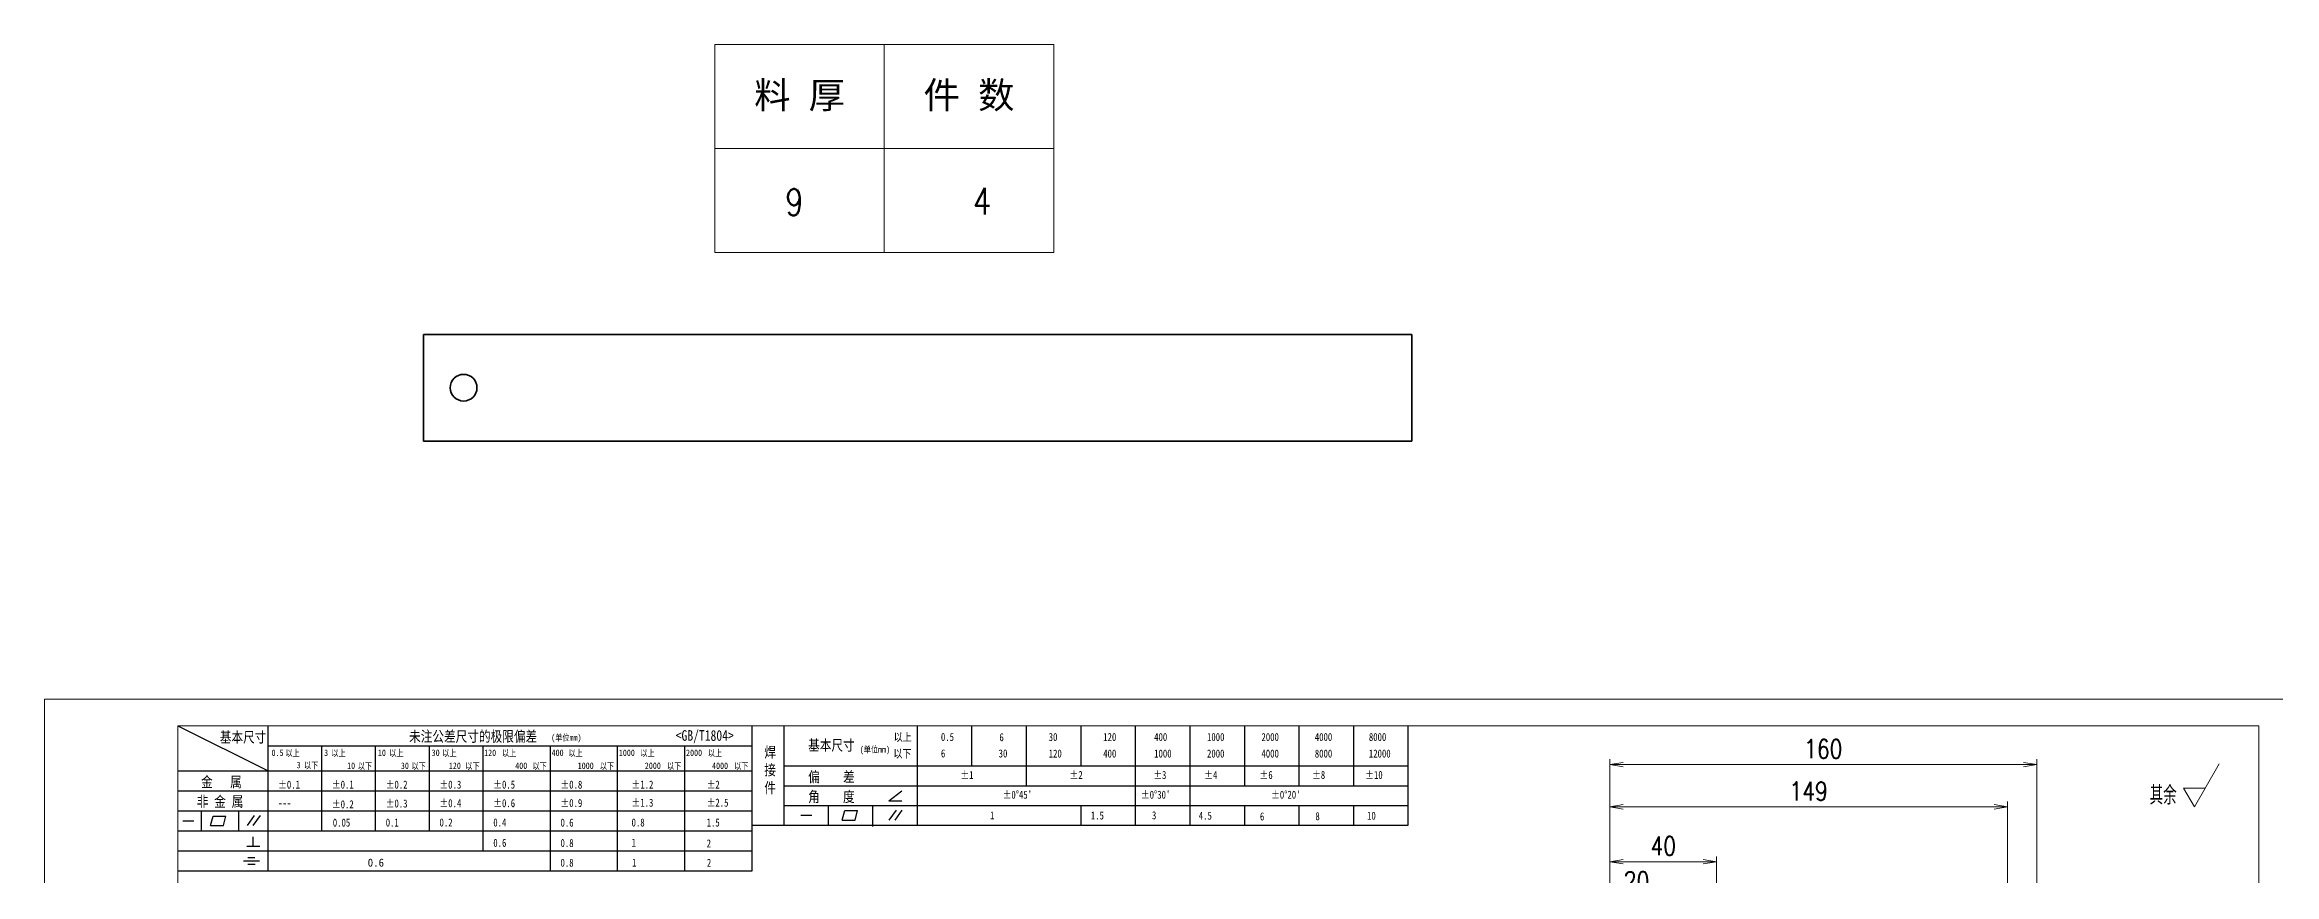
# Model space of a CAD drawing. Header units: millimetres. Extents: x 1333 to 70140, y -42879 to -5704.
# Drawn here: x 68173 to 69009, y -25645 to -25334 of the extents above; entities that cross this region are included whole.
import ezdxf
from ezdxf.enums import TextEntityAlignment as Align

# ---------------------------------------------------------------- set-up
doc = ezdxf.new("R2010")
doc.units = ezdxf.units.MM
doc.header["$LTSCALE"] = 0.5
doc.linetypes.add('DOT2', pattern=[0.125, 0, -0.125])
doc.layers.add('图\\M+19E79\\M+195B6\\M+18E9A', color=7, linetype='Continuous')
doc.layers.add('图框', color=7, linetype='Continuous', lineweight=18)
doc.layers.add('标注线', color=3, linetype='Continuous', lineweight=18)
doc.layers.add('打印', color=7, linetype='Continuous', lineweight=15, plot=False)
doc.layers.add('打印-禁用', color=7, linetype='Continuous', lineweight=15, plot=False)
doc.styles.add('DIM', font='romans.shx', dxfattribs={"width": 0.8, "bigfont": 'bigfont.shx'})
doc.styles.get("Standard").update_dxf_attribs({"font": 'simplex.shx'})
doc.styles.add('国标', font='simfang.ttf', dxfattribs={"width": 0.8})
doc.styles.add('机械长仿宋', font='gbenor.shx', dxfattribs={"height": 1, "bigfont": 'gbcbig.shx'})
doc.dimstyles.new('DEH 1-2$0', dxfattribs={"dimscale": 2, "dimtxt": 3.5, "dimasz": 2.5, "dimexe": 1, "dimexo": 0.625, "dimgap": 1.2, "dimtad": 1, "dimdsep": 46, "dimtxsty": 'DIM', "dimblk": 'OPEN', "dimcen": 0, "dimclrd": 8, "dimclre": 8, "dimclrt": 2, "dimazin": 2, "dimtfac": 0.5, "dimtmove": 0, "dimatfit": 3, "dimldrblk": 'OPEN', "dimfxl": 0, "dimtolj": 2, "dimlwd": 13, "dimlwe": 13, "dimarcsym": 0})

# ---------------------------------------------------------------- blocks, each defined once
blk = doc.blocks.new('GZDEH零件A3图框V01版')
at = {"layer": '图\\M+19E79\\M+195B6\\M+18E9A', "color": 9}
for p, q in [((2882.49, -1554.46), (2899.37, -1562.92)), ((2899.37, -1581.67), (2899.37, -1554.46)), ((2990.09, -1581.67), (2990.09, -1554.46)), ((2996.09, -1573.08), (2996.09, -1554.46)), ((3021.09, -1561.98), (3021.09, -1554.46)), ((3031.31, -1561.98), (3031.31, -1554.46)), ((3041.53, -1561.98), (3041.53, -1554.46)), ((3051.75, -1561.98), (3051.75, -1554.46)), ((3061.98, -1561.98), (3061.98, -1554.46)), ((3072.2, -1561.98), (3072.2, -1554.46)), ((3082.42, -1561.98), (3082.42, -1554.46)), ((3092.64, -1561.98), (3092.64, -1554.46)), ((3102.86, -1561.98), (3102.86, -1554.46)), ((3113.09, -1573.08), (3113.09, -1554.46)), ((2899.37, -1558.24), (2990.09, -1558.24)), ((2909.45, -1574.17), (2909.45, -1558.24)), ((2919.53, -1574.17), (2919.53, -1558.24)), ((2929.61, -1574.17), (2929.61, -1558.24)), ((2939.69, -1577.92), (2939.69, -1558.24)), ((2952.29, -1581.67), (2952.29, -1558.24)), ((2964.89, -1581.67), (2964.89, -1558.24)), ((2977.49, -1581.67), (2977.49, -1558.24)), ((2882.49, -1562.92), (2990.09, -1562.92)), ((2996.09, -1561.98), (3113.09, -1561.98)), ((3021.09, -1573.08), (3021.09, -1561.98)), ((3041.53, -1565.68), (3041.53, -1561.98)), ((3061.98, -1573.08), (3061.98, -1561.98)), ((3072.2, -1573.08), (3072.2, -1561.98)), ((3082.42, -1565.68), (3082.42, -1561.98)), ((3092.64, -1565.68), (3092.64, -1561.98)), ((3102.86, -1565.68), (3102.86, -1561.98)), ((2882.49, -1566.67), (2990.09, -1566.67)), ((2996.09, -1565.68), (3113.09, -1565.68)), ((3015.75, -1568.51), (3018.15, -1566.66)), ((2882.49, -1570.42), (2990.09, -1570.42)), ((2886.92, -1574.12), (2886.92, -1570.42)), ((2888.59, -1573.16), (2889.07, -1571.37)), ((2889.07, -1571.37), (2891.48, -1571.37)), ((2891, -1573.16), (2891.48, -1571.37)), ((2893.91, -1574.12), (2893.91, -1570.42)), ((2895.52, -1573.16), (2896.85, -1571.3)), ((2896.6, -1573.16), (2897.94, -1571.3)), ((2996.09, -1569.38), (3113.09, -1569.38)), ((2999.26, -1571.23), (3001.32, -1571.23)), ((3004.42, -1573.08), (3004.42, -1569.38)), ((3006.97, -1572.12), (3007.45, -1570.33)), ((3007.45, -1570.33), (3009.86, -1570.33)), ((3009.39, -1572.12), (3009.86, -1570.33)), ((3012.75, -1573.08), (3012.75, -1569.38)), ((3015.75, -1568.51), (3018.15, -1568.51)), ((3015.81, -1572.12), (3017.15, -1570.26)), ((3016.89, -1572.12), (3018.23, -1570.26)), ((3051.75, -1573.08), (3051.75, -1569.38)), ((3082.42, -1573.08), (3082.42, -1569.48)), ((3092.64, -1573.08), (3092.64, -1569.38)), ((3102.86, -1573.08), (3102.86, -1569.38)), ((2882.49, -1574.17), (2990.09, -1574.17)), ((2883.43, -1572.27), (2885.49, -1572.27)), ((2888.59, -1573.16), (2891, -1573.16)), ((2896.58, -1577.05), (2896.58, -1575.28)), ((2990.09, -1573.08), (3113.09, -1573.08)), ((3006.97, -1572.12), (3009.39, -1572.12)), ((3012.75, -1573.33), (3012.75, -1573.08)), ((2882.49, -1577.92), (2990.09, -1577.92)), ((2894.79, -1579.77), (2897.77, -1579.77)), ((2895.42, -1577.05), (2897.81, -1577.05)), ((2895.57, -1579.17), (2896.92, -1579.17)), ((2882.49, -1581.67), (2990.09, -1581.67)), ((2895.57, -1580.37), (2896.93, -1580.37))]:
    blk.add_line(p, q, dxfattribs=at)
at = {"layer": '图框', "linetype": 'Continuous'}
for p, q in [((2882.49, -1554.46), (2882.49, -1832.96)), ((3272.49, -1554.46), (2882.49, -1554.46)), ((3272.49, -1832.96), (3272.49, -1554.46))]:
    blk.add_line(p, q, dxfattribs=at)
at = {"layer": '打印-禁用', "linetype": 'Continuous'}
for p, q in [((2857.49, -1549.46), (2857.49, -1846.46)), ((3277.49, -1549.46), (2857.49, -1549.46))]:
    blk.add_line(p, q, dxfattribs=at)
at = {"layer": '图\\M+19E79\\M+195B6\\M+18E9A', "color": 9, "style": '国标', "width": 0.8}
for s, height, p in [('基本尺寸', 2, (2890.33, -1557.58)), ('未注公差尺寸的极限偏差', 2, (2925.81, -1557.44)), ('<GB/T1804>', 2, (2975.78, -1557.27)), ('基本尺寸', 2, (3000.6, -1559.1)), ('以下', 1.5, (3016.58, -1560.43)), ('以上', 1.5, (3016.64, -1557.33)), ('0.5', 1.5, (3025.49, -1557.3)), ('6', 1.5, (3036.45, -1557.34)), ('30', 1.5, (3045.69, -1557.31)), ('120', 1.5, (3055.91, -1557.31)), ('400', 1.5, (3065.46, -1557.31)), ('1000', 1.5, (3075.36, -1557.31)), ('2000', 1.5, (3085.57, -1557.31)), ('4000', 1.5, (3095.57, -1557.31)), ('8000', 1.5, (3105.7, -1557.31)), ('30', 1.2, (2930.04, -1560.11)), ('偏    差', 2, (3000.6, -1565.04)), ('6', 1.5, (3025.49, -1560.38)), ('±1', 1.5, (3029.16, -1564.42)), ('30', 1.5, (3036.31, -1560.39)), ('120', 1.5, (3045.69, -1560.41)), ('±2', 1.5, (3049.61, -1564.42)), ('400', 1.5, (3055.91, -1560.41)), ('±3', 1.5, (3065.3, -1564.42)), ('1000', 1.5, (3065.46, -1560.41)), ('±4', 1.5, (3074.85, -1564.42)), ('2000', 1.5, (3075.36, -1560.41)), ('±6', 1.5, (3085.22, -1564.42)), ('4000', 1.5, (3085.57, -1560.41)), ('±8', 1.5, (3095.06, -1564.42)), ('8000', 1.5, (3095.57, -1560.41)), ('±10', 1.5, (3105.02, -1564.42)), ('12000', 1.5, (3105.7, -1560.41)), ('金   属', 2, (2886.82, -1565.98)), ('±0.1', 1.5, (2901.27, -1566.23)), ('±0.1', 1.5, (2911.35, -1566.23)), ('±0.2', 1.5, (2921.43, -1566.23)), ('±0.3', 1.5, (2931.51, -1566.23)), ('±0.5', 1.5, (2941.59, -1566.23)), ('±0.8', 1.5, (2954.19, -1566.23)), ('±1.2', 1.5, (2967.51, -1566.23)), ('±2', 1.5, (2981.58, -1566.23)), ('角    度', 2, (3000.6, -1568.74)), ("±0%%D45'", 1.5, (3037.06, -1568.12)), ("±0%%D30'", 1.5, (3062.98, -1568.12)), ("±0%%D20'", 1.5, (3087.38, -1568.12)), ('非 金 属', 2, (2886.02, -1569.65)), ('---', 1.5, (2901.27, -1569.65)), ('±0.2', 1.5, (2911.35, -1569.92)), ('±0.3', 1.5, (2921.43, -1569.77)), ('±0.4', 1.5, (2931.51, -1569.71)), ('±0.6', 1.5, (2941.59, -1569.71)), ('±0.9', 1.5, (2954.19, -1569.68)), ('±1.3', 1.5, (2967.51, -1569.62)), ('±2.5', 1.5, (2981.58, -1569.61)), ('1', 1.5, (3034.69, -1571.98)), ('1.5', 1.5, (3053.59, -1572.01)), ('3', 1.5, (3065.05, -1571.98)), ('4.5', 1.5, (3073.82, -1572.05)), ('6', 1.5, (3085.28, -1572.19)), ('8', 1.5, (3095.68, -1572.15)), ('10', 1.5, (3105.36, -1572.06)), ('0.1', 1.5, (2921.43, -1573.34)), ('0.2', 1.5, (2931.51, -1573.33)), ('0.4', 1.5, (2941.59, -1573.33)), ('0.6', 1.5, (2954.19, -1573.35)), ('0.8', 1.5, (2967.51, -1573.33)), ('1.5', 1.5, (2981.58, -1573.34)), ('0.6', 1.5, (2941.59, -1577.14)), ('0.8', 1.5, (2954.19, -1577.17)), ('0.8', 1.5, (2954.19, -1580.87)), ('1', 1.5, (2967.51, -1577.12)), ('1', 1.5, (2967.59, -1580.86)), ('2', 1.5, (2981.58, -1577.26)), ('2', 1.5, (2981.62, -1580.89))]:
    blk.add_text(s, height=height, dxfattribs=at).set_placement(p)
at = {"layer": '图\\M+19E79\\M+195B6\\M+18E9A', "color": 9, "lineweight": 15, "style": '国标', "width": 0.8}
for s, p in [('以上', (2902.64, -1560.16)), ('以上', (2911.25, -1560.16)), ('以上', (2922.09, -1560.16)), ('以上', (2932.02, -1560.16)), ('以上', (2943.21, -1560.16)), ('(单位mm)', (2952.44, -1557.27)), ('以上', (2955.68, -1560.16)), ('以上', (2969.16, -1560.16)), ('以上', (2981.8, -1560.16)), ('(单位mm)', (3010.27, -1559.51)), ('0.5', (2900.03, -1560.11)), ('3', (2904.73, -1562.41)), ('以下', (2906.1, -1562.46)), ('3', (2909.88, -1560.11)), ('10', (2914.19, -1562.54)), ('以下', (2916.18, -1562.59)), ('10', (2919.96, -1560.11)), ('30', (2924.27, -1562.54)), ('以下', (2926.26, -1562.59)), ('120', (2933.26, -1562.54)), ('以下', (2936.34, -1562.59)), ('120', (2939.88, -1560.11)), ('400', (2945.7, -1562.54)), ('以下', (2948.94, -1562.59)), ('400', (2952.52, -1560.11)), ('1000', (2957.41, -1562.54)), ('以下', (2961.54, -1562.59)), ('1000', (2965.12, -1560.11)), ('2000', (2969.99, -1562.54)), ('以下', (2974.14, -1562.59)), ('2000', (2977.72, -1560.11)), ('4000', (2982.59, -1562.54)), ('以下', (2986.74, -1562.59))]:
    blk.add_text(s, height=1.2, dxfattribs=at).set_placement(p)
at = {"layer": '图\\M+19E79\\M+195B6\\M+18E9A', "color": 9, "lineweight": 13, "style": '国标'}
blk.add_text('0.6', height=1.5, dxfattribs=at).set_placement((2918.05, -1580.85))
at = {"layer": '图\\M+19E79\\M+195B6\\M+18E9A', "color": 9, "style": '国标'}
for s, insert, char_height, width, attachment_point in [('焊\\P接\\P件', (2992.39, -1558.41), 2, 3.1877, 1), ('0.05', (2911.51, -1573.37), 1.5, 5.1982, 7)]:
    blk.add_mtext(s, dxfattribs=dict(at, insert=insert, char_height=char_height, width=width, attachment_point=attachment_point))
blk = doc.blocks.new('DEH A3')
at = {"layer": '图框'}
blk.add_blockref('GZDEH零件A3图框V01版', (-2857.49, 1846.46), dxfattribs=at)
blk = doc.blocks.new('FINISHER_TR')
at = {"layer": '标注线'}
for p, q in [((0, 0), (4.62, 8)), ((-2.02, 3.5), (0, 0)), ((2.02, 3.5), (-2.02, 3.5))]:
    blk.add_line(p, q, dxfattribs=at)
at = {"layer": '标注线', "color": 2, "style": '机械长仿宋', "oblique": 15}
blk.add_attdef('0.0', text='', height=3.5, dxfattribs=at).set_placement((2.03, -24.04), align=Align.BOTTOM_RIGHT)
blk = doc.blocks.new('其余12.5')
at = {"layer": '标注线'}
blk.add_blockref('FINISHER_TR', (0, 0), dxfattribs=at).add_auto_attribs({'0.0': '12.5'})
at = {"layer": '标注线', "color": 7, "linetype": 'DOT2', "style": '机械长仿宋'}
blk.add_text('其余', height=3.5, dxfattribs=at).set_placement((-8.38, 0.4))
blk = doc.blocks.new('_Open')
at = {"color": 0, "linetype": 'ByBlock', "lineweight": -2}
for p, q in [((-1, 0.17), (0, 0)), ((-1, -0.17), (0, 0)), ((0, 0), (-1, 0))]:
    blk.add_line(p, q, dxfattribs=at)
blk = doc.blocks.new('*D36')
at = {"layer": 'Defpoints', "color": 0, "transparency": 16777216}
for p in [(68799.51, -25640.35), (68759.51, -25662.41), (68799.51, -25662.41)]:
    blk.add_point(p, dxfattribs=at)
at = {"layer": '标注线', "color": 8, "lineweight": 13, "transparency": 16777216}
for p, q in [((68759.51, -25661.16), (68759.51, -25638.35)), ((68764.51, -25640.35), (68794.51, -25640.35)), ((68799.51, -25661.16), (68799.51, -25638.35))]:
    blk.add_line(p, q, dxfattribs=at)
at = {"layer": '标注线', "color": 8, "lineweight": 13, "transparency": 16777216, "xscale": 5, "yscale": 5, "zscale": 5, "rotation": 180}
blk.add_blockref('_Open', (68759.51, -25640.35), dxfattribs=at)
at = {"layer": '标注线', "color": 8, "lineweight": 13, "transparency": 16777216, "xscale": 5, "yscale": 5, "zscale": 5}
blk.add_blockref('_Open', (68799.51, -25640.35), dxfattribs=at)
at = {"layer": '标注线', "color": 2, "transparency": 16777216, "insert": (68779.51, -25634.45), "char_height": 7, "attachment_point": 5, "style": 'DIM'}
blk.add_mtext('\\A2;40', dxfattribs=at)
blk = doc.blocks.new('*D37')
at = {"layer": 'Defpoints', "color": 0, "transparency": 16777216}
for p in [(68759.51, -25653.5), (68759.51, -25662.41), (68779.51, -25677.41)]:
    blk.add_point(p, dxfattribs=at)
at = {"layer": '标注线', "color": 8, "lineweight": 13, "transparency": 16777216}
for p, q in [((68759.51, -25661.16), (68759.51, -25651.5)), ((68779.51, -25676.16), (68779.51, -25651.5)), ((68774.51, -25653.5), (68764.51, -25653.5))]:
    blk.add_line(p, q, dxfattribs=at)
at = {"layer": '标注线', "color": 8, "lineweight": 13, "transparency": 16777216, "xscale": 5, "yscale": 5, "zscale": 5, "rotation": 180}
blk.add_blockref('_Open', (68759.51, -25653.5), dxfattribs=at)
at = {"layer": '标注线', "color": 8, "lineweight": 13, "transparency": 16777216, "xscale": 5, "yscale": 5, "zscale": 5}
blk.add_blockref('_Open', (68779.51, -25653.5), dxfattribs=at)
at = {"layer": '标注线', "color": 2, "transparency": 16777216, "insert": (68769.51, -25647.6), "char_height": 7, "attachment_point": 5, "style": 'DIM'}
blk.add_mtext('\\A2;20', dxfattribs=at)
blk = doc.blocks.new('*D39')
at = {"layer": 'Defpoints', "color": 0, "transparency": 16777216}
for p in [(68919.51, -25603.95), (68759.51, -25662.41), (68919.51, -25739.37)]:
    blk.add_point(p, dxfattribs=at)
at = {"layer": '标注线', "color": 8, "lineweight": 13, "transparency": 16777216}
for p, q in [((68759.51, -25661.16), (68759.51, -25601.95)), ((68919.51, -25738.12), (68919.51, -25601.95)), ((68764.51, -25603.95), (68914.51, -25603.95))]:
    blk.add_line(p, q, dxfattribs=at)
at = {"layer": '标注线', "color": 8, "lineweight": 13, "transparency": 16777216, "xscale": 5, "yscale": 5, "zscale": 5, "rotation": 180}
blk.add_blockref('_Open', (68759.51, -25603.95), dxfattribs=at)
at = {"layer": '标注线', "color": 8, "lineweight": 13, "transparency": 16777216, "xscale": 5, "yscale": 5, "zscale": 5}
blk.add_blockref('_Open', (68919.51, -25603.95), dxfattribs=at)
at = {"layer": '标注线', "color": 2, "transparency": 16777216, "insert": (68839.51, -25598.05), "char_height": 7, "attachment_point": 5, "style": 'DIM'}
blk.add_mtext('\\A2;160', dxfattribs=at)
blk = doc.blocks.new('*D40')
at = {"layer": 'Defpoints', "color": 0, "transparency": 16777216}
for p in [(68908.51, -25619.79), (68759.51, -25662.41), (68908.51, -25723.41)]:
    blk.add_point(p, dxfattribs=at)
at = {"layer": '标注线', "color": 8, "lineweight": 13, "transparency": 16777216}
for p, q in [((68759.51, -25661.16), (68759.51, -25617.79)), ((68908.51, -25722.16), (68908.51, -25617.79)), ((68764.51, -25619.79), (68903.51, -25619.79))]:
    blk.add_line(p, q, dxfattribs=at)
at = {"layer": '标注线', "color": 8, "lineweight": 13, "transparency": 16777216, "xscale": 5, "yscale": 5, "zscale": 5, "rotation": 180}
blk.add_blockref('_Open', (68759.51, -25619.79), dxfattribs=at)
at = {"layer": '标注线', "color": 8, "lineweight": 13, "transparency": 16777216, "xscale": 5, "yscale": 5, "zscale": 5}
blk.add_blockref('_Open', (68908.51, -25619.79), dxfattribs=at)
at = {"layer": '标注线', "color": 2, "transparency": 16777216, "insert": (68834.01, -25613.89), "char_height": 7, "attachment_point": 5, "style": 'DIM'}
blk.add_mtext('\\A2;149', dxfattribs=at)
blk = doc.blocks.new('*T102')
at = {"color": 0, "linetype": 'ByBlock', "lineweight": -2, "transparency": 16777216}
for p, q in [((0, 0), (127, 0)), ((0, 0), (0, -78)), ((63.5, 0), (63.5, -78)), ((127, 0), (127, -78)), ((0, -39), (127, -39)), ((0, -78), (127, -78))]:
    blk.add_line(p, q, dxfattribs=at)
at = {"color": 0, "transparency": 16777216, "char_height": 10, "width": 60.5, "attachment_point": 5}
for s, insert in [('{\\fSimSun|b0|i0|c134|p2;料 厚}', (31.75, -19.5)), ('{\\fSimSun|b0|i0|c134|p2;件 数}', (95.25, -19.5))]:
    blk.add_mtext(s, dxfattribs=dict(at, insert=insert))
blk = doc.blocks.new('拆图参数')
blk.add_blockref('*T102', (-63.5, 78))
at = {"style": 'DIM', "width": 0.8}
blk.add_attdef('6', text='', height=10, dxfattribs=at).set_placement((-37.13, 18.91), align=Align.MIDDLE_LEFT)
blk.add_attdef('1', text='', height=10, dxfattribs=at).set_placement((36.65, 19.27), align=Align.MIDDLE_CENTER)

msp = doc.modelspace()

# ---------------------------------------------------------------- linework, layer by layer
at = {"color": 7, "lineweight": 35}
for p, q in [((68314.82, -25442.646), (68685.32, -25442.646)), ((68314.82, -25442.646), (68314.82, -25482.646)), ((68685.32, -25442.646), (68685.32, -25482.646)), ((68314.82, -25482.646), (68685.32, -25482.646))]:
    msp.add_line(p, q, dxfattribs=at)
msp.add_circle((68329.82, -25462.646), 5, dxfattribs=at)
at = {"layer": '打印'}
msp.add_lwpolyline([(68172.748, -25579.398), (69012.748, -25579.398), (69012.748, -26173.398), (68172.748, -26173.398)], close=True, dxfattribs=at)

# ---------------------------------------------------------------- block references
at = {"layer": '图框', "xscale": 2.000000000000017, "yscale": 2.000000000000017, "zscale": 2.000000000000017, "rotation": 359.9999925153066}
msp.add_blockref('DEH A3', (68172.748, -26173.398), dxfattribs=at)
at = {"layer": '标注线', "rotation": 359.9999925153885}
msp.add_blockref('拆图参数', (68487.518, -25412.015), dxfattribs=at).add_auto_attribs({'1': '4', '6': '9'})
at = {"layer": '标注线', "xscale": 2.000000000000017, "yscale": 2.000000000000017, "zscale": 2.000000000000017, "rotation": 359.9999925153066}
msp.add_blockref('其余12.5', (68978.635, -25619.713), dxfattribs=at)

# ---------------------------------------------------------------- dimensions: what is measured, and where the dimension line sits
at = {"layer": '标注线'}
for base, p1, p2, picture, middle in [((68919.507, -25603.947), (68759.507, -25662.408), (68919.507, -25739.367), '*D39', (68839.507, -25598.047)), ((68908.507, -25619.793), (68759.507, -25662.408), (68908.507, -25723.408), '*D40', (68834.007, -25613.893)), ((68799.507, -25640.354), (68759.507, -25662.408), (68799.507, -25662.408), '*D36', (68779.507, -25634.454)), ((68759.507, -25653.498), (68779.507, -25677.408), (68759.507, -25662.408), '*D37', (68769.507, -25647.598))]:
    dim = msp.add_linear_dim(base=base, p1=p1, p2=p2, angle=359.999993, dimstyle='DEH 1-2$0', dxfattribs=at)
    dim.commit()
    dim.dimension.update_dxf_attribs({"geometry": picture, "text_midpoint": middle})

doc.saveas('drawing.dxf')
